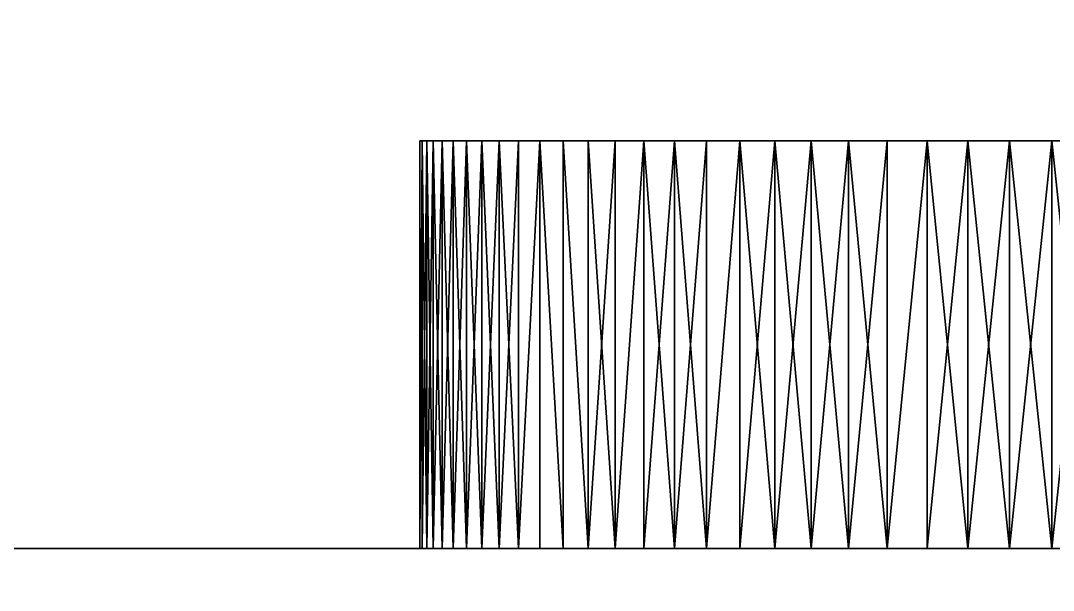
# Model space of a CAD drawing. Header units: millimetres. Extents: x 0 to 520, y -2 to 382.
# Drawn here: x 187.821 to 190.355, y 370.397 to 371.795 of the extents above; entities that cross this region are included whole.
import ezdxf

# ---------------------------------------------------------------- set-up
doc = ezdxf.new("R2010")
doc.units = ezdxf.units.MM

msp = doc.modelspace()

# ---------------------------------------------------------------- linework, layer by layer
at = {"layer": 'BRASS', "color": 52}
for points in [[(520, 380, 98), (0, 380, 98), (10, 370, 98)], [(0, 380, 90), (520, 380, 90), (20.5, 359.5, 90)], [(520, 380, 98), (10, 370, 98), (510, 370, 98)], [(20.5, 359.5, 90), (520, 380, 90), (499.5, 359.5, 90)]]:
    msp.add_3dface(points, dxfattribs=at)
at = {"layer": 'TEAK', "color": 34}
for points in [[(20, 360), (0, 380), (500, 360)], [(500, 360), (0, 380), (520, 380)], [(0, 380, 90), (20, 370.5, 90), (500, 370.5, 90)], [(0, 380, 90), (500, 370.5, 90), (520, 380, 90)], [(456, 360, 69), (64, 360, 69), (456, 376, 69)], [(456, 376, 69), (64, 360, 69), (64, 376, 69)], [(64, 360, 21), (456, 360, 21), (456, 376, 21)], [(64, 360, 21), (456, 376, 21), (64, 376, 21)], [(188.8062, 371.5, 75.6644), (188.8007, 370.5, 75.5548), (188.8007, 371.5, 75.5548)], [(188.8062, 370.5, 75.6644), (188.8007, 370.5, 75.5548), (188.8062, 371.5, 75.6644)], [(188.8007, 371.5, 75.5548), (188.8007, 370.5, 75.4452), (188.8007, 371.5, 75.4452)], [(188.8007, 371.5, 75.4452), (188.8007, 370.5, 75.4452), (188.8062, 371.5, 75.3356)], [(188.8007, 370.5, 75.5548), (188.8007, 370.5, 75.4452), (188.8007, 371.5, 75.5548)], [(188.8007, 370.5, 75.4452), (188.8062, 370.5, 75.3356), (188.8062, 371.5, 75.3356)], [(188.8007, 371.5, 75.5548), (188.8062, 371.5, 75.3356), (188.8334, 371.5, 75.118)], [(188.8007, 371.5, 75.5548), (188.8007, 371.5, 75.4452), (188.8062, 371.5, 75.3356)], [(188.8334, 371.5, 75.882), (188.8062, 371.5, 75.6644), (188.8007, 371.5, 75.5548)], [(188.8552, 371.5, 75.9895), (188.8334, 371.5, 75.882), (188.8007, 371.5, 75.5548)], [(188.9521, 371.5, 76.3038), (188.8007, 371.5, 75.5548), (188.8334, 371.5, 75.118)], [(188.9521, 371.5, 76.3038), (188.8552, 371.5, 75.9895), (188.8007, 371.5, 75.5548)], [(188.8171, 371.5, 75.7736), (188.8062, 370.5, 75.6644), (188.8062, 371.5, 75.6644)], [(188.8171, 370.5, 75.7736), (188.8062, 370.5, 75.6644), (188.8171, 371.5, 75.7736)], [(188.8062, 371.5, 75.3356), (188.8171, 370.5, 75.2264), (188.8171, 371.5, 75.2264)], [(188.8062, 370.5, 75.3356), (188.8171, 370.5, 75.2264), (188.8062, 371.5, 75.3356)], [(188.8062, 371.5, 75.3356), (188.8171, 371.5, 75.2264), (188.8334, 371.5, 75.118)], [(188.8334, 371.5, 75.882), (188.8171, 371.5, 75.7736), (188.8062, 371.5, 75.6644)], [(188.8334, 371.5, 75.882), (188.8171, 370.5, 75.7736), (188.8171, 371.5, 75.7736)], [(188.8334, 370.5, 75.882), (188.8171, 370.5, 75.7736), (188.8334, 371.5, 75.882)], [(188.8171, 371.5, 75.2264), (188.8334, 370.5, 75.118), (188.8334, 371.5, 75.118)], [(188.8171, 370.5, 75.2264), (188.8334, 370.5, 75.118), (188.8171, 371.5, 75.2264)], [(188.8552, 371.5, 75.9895), (188.8334, 370.5, 75.882), (188.8334, 371.5, 75.882)], [(188.8552, 370.5, 75.9895), (188.8334, 370.5, 75.882), (188.8552, 371.5, 75.9895)], [(188.8334, 371.5, 75.118), (188.8552, 370.5, 75.0105), (188.8552, 371.5, 75.0105)], [(188.8334, 370.5, 75.118), (188.8552, 370.5, 75.0105), (188.8334, 371.5, 75.118)], [(188.8334, 371.5, 75.118), (188.8552, 371.5, 75.0105), (188.8822, 371.5, 74.9042)], [(188.8334, 371.5, 75.118), (189.6716, 371.5, 73.7463), (191.7524, 371.5, 73.4327)], [(188.8334, 371.5, 75.118), (191.8546, 371.5, 73.4728), (192.5749, 371.5, 73.9639)], [(188.8334, 371.5, 75.118), (189.0423, 371.5, 74.4963), (189.6716, 371.5, 73.7463)], [(188.8334, 371.5, 75.118), (191.7524, 371.5, 73.4327), (191.8546, 371.5, 73.4728)], [(188.8334, 371.5, 75.118), (188.8822, 371.5, 74.9042), (189.0423, 371.5, 74.4963)], [(188.9521, 371.5, 76.3038), (188.8334, 371.5, 75.118), (192.5749, 371.5, 73.9639)], [(188.8822, 371.5, 76.0958), (188.8552, 370.5, 75.9895), (188.8552, 371.5, 75.9895)], [(188.8822, 370.5, 76.0958), (188.8552, 370.5, 75.9895), (188.8822, 371.5, 76.0958)], [(188.8552, 370.5, 75.0105), (188.8822, 370.5, 74.9042), (188.8552, 371.5, 75.0105)], [(188.8552, 371.5, 75.0105), (188.8822, 370.5, 74.9042), (188.8822, 371.5, 74.9042)], [(188.9521, 371.5, 76.3038), (188.8822, 371.5, 76.0958), (188.8552, 371.5, 75.9895)], [(188.9146, 371.5, 76.2007), (188.8822, 370.5, 76.0958), (188.8822, 371.5, 76.0958)], [(188.9146, 370.5, 76.2007), (188.8822, 370.5, 76.0958), (188.9146, 371.5, 76.2007)], [(188.8822, 370.5, 74.9042), (188.9146, 370.5, 74.7993), (188.8822, 371.5, 74.9042)], [(188.8822, 371.5, 74.9042), (188.9146, 370.5, 74.7993), (188.9146, 371.5, 74.7993)], [(188.8822, 371.5, 74.9042), (188.9146, 371.5, 74.7993), (188.9521, 371.5, 74.6962)], [(188.8822, 371.5, 74.9042), (188.9521, 371.5, 74.6962), (189.0423, 371.5, 74.4963)], [(188.9521, 371.5, 76.3038), (188.9146, 371.5, 76.2007), (188.8822, 371.5, 76.0958)], [(188.9521, 371.5, 76.3038), (188.9146, 370.5, 76.2007), (188.9146, 371.5, 76.2007)], [(188.9521, 370.5, 76.3038), (188.9146, 370.5, 76.2007), (188.9521, 371.5, 76.3038)], [(188.9146, 370.5, 74.7993), (188.9521, 370.5, 74.6962), (188.9146, 371.5, 74.7993)], [(188.9146, 371.5, 74.7993), (188.9521, 370.5, 74.6962), (188.9521, 371.5, 74.6962)], [(188.9947, 371.5, 76.4048), (188.9521, 370.5, 76.3038), (188.9521, 371.5, 76.3038)], [(188.9947, 370.5, 76.4048), (188.9521, 370.5, 76.3038), (188.9947, 371.5, 76.4048)], [(188.9521, 370.5, 74.6962), (188.9947, 370.5, 74.5952), (188.9521, 371.5, 74.6962)], [(188.9521, 371.5, 74.6962), (188.9947, 370.5, 74.5952), (188.9947, 371.5, 74.5952)], [(188.9521, 371.5, 74.6962), (188.9947, 371.5, 74.5952), (189.0423, 371.5, 74.4963)], [(188.9521, 371.5, 76.3038), (192.5749, 371.5, 73.9639), (192.9577, 371.5, 74.4963)], [(189.0423, 371.5, 76.5037), (188.9947, 371.5, 76.4048), (188.9521, 371.5, 76.3038)], [(189.0947, 371.5, 76.6), (189.0423, 371.5, 76.5037), (188.9521, 371.5, 76.3038)], [(189.2137, 371.5, 76.7842), (189.0947, 371.5, 76.6), (188.9521, 371.5, 76.3038)], [(189.3505, 371.5, 76.9557), (189.2137, 371.5, 76.7842), (188.9521, 371.5, 76.3038)], [(189.4251, 371.5, 77.0361), (188.9521, 371.5, 76.3038), (192.9577, 371.5, 74.4963)], [(189.4251, 371.5, 77.0361), (189.3505, 371.5, 76.9557), (188.9521, 371.5, 76.3038)], [(189.0423, 371.5, 76.5037), (188.9947, 370.5, 76.4048), (188.9947, 371.5, 76.4048)], [(189.0423, 370.5, 76.5037), (188.9947, 370.5, 76.4048), (189.0423, 371.5, 76.5037)], [(188.9947, 370.5, 74.5952), (189.0423, 370.5, 74.4963), (188.9947, 371.5, 74.5952)], [(188.9947, 371.5, 74.5952), (189.0423, 370.5, 74.4963), (189.0423, 371.5, 74.4963)], [(189.0947, 370.5, 76.6), (189.0423, 370.5, 76.5037), (189.0947, 371.5, 76.6)], [(189.0947, 371.5, 76.6), (189.0423, 370.5, 76.5037), (189.0423, 371.5, 76.5037)], [(189.0423, 371.5, 74.4963), (189.0423, 370.5, 74.4963), (189.0947, 371.5, 74.4)], [(189.0423, 370.5, 74.4963), (189.0947, 370.5, 74.4), (189.0947, 371.5, 74.4)], [(189.0423, 371.5, 74.4963), (189.2137, 371.5, 74.2158), (189.6716, 371.5, 73.7463)], [(189.0423, 371.5, 74.4963), (189.0947, 371.5, 74.4), (189.1519, 371.5, 74.3064)], [(189.0423, 371.5, 74.4963), (189.1519, 371.5, 74.3064), (189.2137, 371.5, 74.2158)], [(189.1519, 371.5, 76.6936), (189.1519, 370.5, 76.6936), (189.0947, 371.5, 76.6)], [(189.1519, 370.5, 76.6936), (189.0947, 370.5, 76.6), (189.0947, 371.5, 76.6)], [(189.0947, 370.5, 74.4), (189.1519, 370.5, 74.3064), (189.0947, 371.5, 74.4)], [(189.0947, 371.5, 74.4), (189.1519, 370.5, 74.3064), (189.1519, 371.5, 74.3064)], [(189.2137, 371.5, 76.7842), (189.1519, 371.5, 76.6936), (189.0947, 371.5, 76.6)], [(189.2137, 371.5, 76.7842), (189.2137, 370.5, 76.7842), (189.1519, 371.5, 76.6936)], [(189.2137, 370.5, 76.7842), (189.1519, 370.5, 76.6936), (189.1519, 371.5, 76.6936)], [(189.1519, 370.5, 74.3064), (189.2137, 370.5, 74.2158), (189.1519, 371.5, 74.3064)], [(189.1519, 371.5, 74.3064), (189.2137, 370.5, 74.2158), (189.2137, 371.5, 74.2158)], [(189.28, 370.5, 76.8717), (189.2137, 370.5, 76.7842), (189.28, 371.5, 76.8717)], [(189.28, 371.5, 76.8717), (189.2137, 370.5, 76.7842), (189.2137, 371.5, 76.7842)], [(189.2137, 370.5, 74.2158), (189.28, 370.5, 74.1283), (189.2137, 371.5, 74.2158)], [(189.2137, 371.5, 74.2158), (189.28, 370.5, 74.1283), (189.28, 371.5, 74.1283)], [(189.2137, 371.5, 74.2158), (189.28, 371.5, 74.1283), (189.3505, 371.5, 74.0443)], [(189.2137, 371.5, 74.2158), (189.3505, 371.5, 74.0443), (189.6716, 371.5, 73.7463)], [(189.3505, 371.5, 76.9557), (189.28, 371.5, 76.8717), (189.2137, 371.5, 76.7842)], [(189.3505, 370.5, 76.9557), (189.28, 370.5, 76.8717), (189.3505, 371.5, 76.9557)], [(189.3505, 371.5, 76.9557), (189.28, 370.5, 76.8717), (189.28, 371.5, 76.8717)], [(189.28, 371.5, 74.1283), (189.28, 370.5, 74.1283), (189.3505, 371.5, 74.0443)], [(189.28, 370.5, 74.1283), (189.3505, 370.5, 74.0443), (189.3505, 371.5, 74.0443)], [(189.4251, 370.5, 77.0361), (189.3505, 370.5, 76.9557), (189.4251, 371.5, 77.0361)], [(189.4251, 371.5, 77.0361), (189.3505, 370.5, 76.9557), (189.3505, 371.5, 76.9557)], [(189.3505, 370.5, 74.0443), (189.4251, 370.5, 73.9639), (189.3505, 371.5, 74.0443)], [(189.3505, 371.5, 74.0443), (189.4251, 370.5, 73.9639), (189.4251, 371.5, 73.9639)], [(189.3505, 371.5, 74.0443), (189.4251, 371.5, 73.9639), (189.6716, 371.5, 73.7463)], [(189.5036, 370.5, 77.1127), (189.4251, 370.5, 77.0361), (189.5036, 371.5, 77.1127)], [(189.5036, 371.5, 77.1127), (189.4251, 370.5, 77.0361), (189.4251, 371.5, 77.0361)], [(189.4251, 370.5, 73.9639), (189.5036, 370.5, 73.8873), (189.4251, 371.5, 73.9639)], [(189.4251, 371.5, 73.9639), (189.5036, 370.5, 73.8873), (189.5036, 371.5, 73.8873)], [(189.4251, 371.5, 73.9639), (189.5036, 371.5, 73.8873), (189.5859, 371.5, 73.8147)], [(189.4251, 371.5, 73.9639), (189.5859, 371.5, 73.8147), (189.6716, 371.5, 73.7463)], [(189.4251, 371.5, 77.0361), (192.9577, 371.5, 74.4963), (193.1178, 371.5, 76.0958)], [(189.4251, 371.5, 77.0361), (192.4964, 371.5, 77.1127), (190.8903, 371.5, 77.6973)], [(189.4251, 371.5, 77.0361), (190.8903, 371.5, 77.6973), (190.3515, 371.5, 77.6023)], [(189.4251, 371.5, 77.0361), (190.3515, 371.5, 77.6023), (189.5036, 371.5, 77.1127)], [(189.4251, 371.5, 77.0361), (193.1178, 371.5, 76.0958), (192.4964, 371.5, 77.1127)], [(189.5859, 370.5, 77.1853), (189.5036, 370.5, 77.1127), (189.5859, 371.5, 77.1853)], [(189.5859, 371.5, 77.1853), (189.5036, 370.5, 77.1127), (189.5036, 371.5, 77.1127)], [(189.5036, 371.5, 73.8873), (189.5036, 370.5, 73.8873), (189.5859, 371.5, 73.8147)], [(189.5036, 370.5, 73.8873), (189.5859, 370.5, 73.8147), (189.5859, 371.5, 73.8147)], [(189.5036, 371.5, 77.1127), (189.7607, 371.5, 77.3177), (189.6716, 371.5, 77.2537)], [(189.5036, 371.5, 77.1127), (189.6716, 371.5, 77.2537), (189.5859, 371.5, 77.1853)], [(189.5036, 371.5, 77.1127), (190.3515, 371.5, 77.6023), (189.7607, 371.5, 77.3177)], [(189.6716, 370.5, 77.2537), (189.5859, 370.5, 77.1853), (189.6716, 371.5, 77.2537)], [(189.6716, 371.5, 77.2537), (189.5859, 370.5, 77.1853), (189.5859, 371.5, 77.1853)], [(189.5859, 370.5, 73.8147), (189.6716, 370.5, 73.7463), (189.5859, 371.5, 73.8147)], [(189.5859, 371.5, 73.8147), (189.6716, 370.5, 73.7463), (189.6716, 371.5, 73.7463)], [(189.7607, 370.5, 77.3177), (189.6716, 370.5, 77.2537), (189.7607, 371.5, 77.3177)], [(189.7607, 371.5, 77.3177), (189.6716, 370.5, 77.2537), (189.6716, 371.5, 77.2537)], [(189.6716, 370.5, 73.7463), (189.7607, 370.5, 73.6823), (189.6716, 371.5, 73.7463)], [(189.6716, 371.5, 73.7463), (189.7607, 370.5, 73.6823), (189.7607, 371.5, 73.6823)], [(189.6716, 371.5, 73.7463), (190.6721, 371.5, 73.3246), (191.6485, 371.5, 73.3977)], [(189.6716, 371.5, 73.7463), (190.0455, 371.5, 73.5179), (190.6721, 371.5, 73.3246)], [(189.6716, 371.5, 73.7463), (189.7607, 371.5, 73.6823), (189.9478, 371.5, 73.5679)], [(189.6716, 371.5, 73.7463), (189.9478, 371.5, 73.5679), (190.0455, 371.5, 73.5179)], [(189.6716, 371.5, 73.7463), (191.6485, 371.5, 73.3977), (191.7524, 371.5, 73.4327)], [(189.8528, 370.5, 77.3772), (189.7607, 370.5, 77.3177), (189.8528, 371.5, 77.3772)], [(189.8528, 371.5, 77.3772), (189.7607, 370.5, 77.3177), (189.7607, 371.5, 77.3177)], [(189.7607, 370.5, 73.6823), (189.8528, 370.5, 73.6228), (189.7607, 371.5, 73.6823)], [(189.7607, 371.5, 73.6823), (189.8528, 370.5, 73.6228), (189.8528, 371.5, 73.6228)], [(189.7607, 371.5, 73.6823), (189.8528, 371.5, 73.6228), (189.9478, 371.5, 73.5679)], [(189.7607, 371.5, 77.3177), (190.0455, 371.5, 77.4821), (189.8528, 371.5, 77.3772)], [(189.7607, 371.5, 77.3177), (190.3515, 371.5, 77.6023), (190.0455, 371.5, 77.4821)], [(189.9478, 370.5, 77.4321), (189.8528, 370.5, 77.3772), (189.9478, 371.5, 77.4321)], [(189.9478, 371.5, 77.4321), (189.8528, 370.5, 77.3772), (189.8528, 371.5, 77.3772)], [(189.8528, 370.5, 73.6228), (189.9478, 370.5, 73.5679), (189.8528, 371.5, 73.6228)], [(189.8528, 371.5, 73.6228), (189.9478, 370.5, 73.5679), (189.9478, 371.5, 73.5679)], [(189.8528, 371.5, 77.3772), (190.0455, 371.5, 77.4821), (189.9478, 371.5, 77.4321)], [(190.0455, 371.5, 77.4821), (189.9478, 370.5, 77.4321), (189.9478, 371.5, 77.4321)], [(190.0455, 370.5, 77.4821), (189.9478, 370.5, 77.4321), (190.0455, 371.5, 77.4821)], [(189.9478, 371.5, 73.5679), (189.9478, 370.5, 73.5679), (190.0455, 371.5, 73.5179)], [(189.9478, 370.5, 73.5679), (190.0455, 370.5, 73.5179), (190.0455, 371.5, 73.5179)], [(190.1454, 371.5, 77.5272), (190.0455, 370.5, 77.4821), (190.0455, 371.5, 77.4821)], [(190.1454, 370.5, 77.5272), (190.0455, 370.5, 77.4821), (190.1454, 371.5, 77.5272)], [(190.0455, 370.5, 73.5179), (190.1454, 370.5, 73.4728), (190.0455, 371.5, 73.5179)], [(190.0455, 371.5, 73.5179), (190.1454, 370.5, 73.4728), (190.1454, 371.5, 73.4728)], [(190.0455, 371.5, 73.5179), (190.1454, 371.5, 73.4728), (190.2476, 371.5, 73.4327)], [(190.0455, 371.5, 73.5179), (190.2476, 371.5, 73.4327), (190.3515, 371.5, 73.3977)], [(190.0455, 371.5, 73.5179), (190.3515, 371.5, 73.3977), (190.4571, 371.5, 73.368)], [(190.0455, 371.5, 73.5179), (190.4571, 371.5, 73.368), (190.5641, 371.5, 73.3436)], [(190.0455, 371.5, 73.5179), (190.5641, 371.5, 73.3436), (190.6721, 371.5, 73.3246)], [(190.0455, 371.5, 77.4821), (190.3515, 371.5, 77.6023), (190.1454, 371.5, 77.5272)], [(190.2476, 371.5, 77.5673), (190.1454, 370.5, 77.5272), (190.1454, 371.5, 77.5272)], [(190.2476, 370.5, 77.5673), (190.1454, 370.5, 77.5272), (190.2476, 371.5, 77.5673)], [(190.1454, 370.5, 73.4728), (190.2476, 370.5, 73.4327), (190.1454, 371.5, 73.4728)], [(190.1454, 371.5, 73.4728), (190.2476, 370.5, 73.4327), (190.2476, 371.5, 73.4327)], [(190.1454, 371.5, 77.5272), (190.3515, 371.5, 77.6023), (190.2476, 371.5, 77.5673)], [(190.3515, 371.5, 77.6023), (190.2476, 370.5, 77.5673), (190.2476, 371.5, 77.5673)], [(190.3515, 370.5, 77.6023), (190.2476, 370.5, 77.5673), (190.3515, 371.5, 77.6023)], [(190.2476, 370.5, 73.4327), (190.3515, 370.5, 73.3977), (190.2476, 371.5, 73.4327)], [(190.2476, 371.5, 73.4327), (190.3515, 370.5, 73.3977), (190.3515, 371.5, 73.3977)], [(190.4571, 371.5, 77.632), (190.3515, 370.5, 77.6023), (190.3515, 371.5, 77.6023)], [(190.4571, 370.5, 77.632), (190.3515, 370.5, 77.6023), (190.4571, 371.5, 77.632)], [(190.3515, 371.5, 73.3977), (190.4571, 370.5, 73.368), (190.4571, 371.5, 73.368)], [(190.3515, 370.5, 73.3977), (190.4571, 370.5, 73.368), (190.3515, 371.5, 73.3977)], [(190.3515, 371.5, 77.6023), (190.8903, 371.5, 77.6973), (190.6721, 371.5, 77.6754)], [(190.3515, 371.5, 77.6023), (190.6721, 371.5, 77.6754), (190.4571, 371.5, 77.632)], [(500, 370.5, 90), (20, 370.5, 90), (174, 370.5, 86)], [(174, 366, 70.5), (196, 366, 70.5), (196, 370.5, 70.5)], [(174, 366, 70.5), (196, 370.5, 70.5), (174, 370.5, 70.5)], [(190.0455, 370.5, 77.4821), (174, 370.5, 86), (179.9545, 370.5, 77.4821)], [(190.0455, 370.5, 77.4821), (196, 370.5, 86), (174, 370.5, 86)], [(196, 370.5, 70.5), (179.6485, 370.5, 73.3977), (174, 370.5, 70.5)], [(500, 370.5, 90), (174, 370.5, 86), (196, 370.5, 86)], [(190.2476, 370.5, 73.4327), (179.7524, 370.5, 73.4327), (179.6485, 370.5, 73.3977)], [(190.3515, 370.5, 73.3977), (190.2476, 370.5, 73.4327), (179.6485, 370.5, 73.3977)], [(196, 370.5, 70.5), (190.3515, 370.5, 73.3977), (179.6485, 370.5, 73.3977)], [(190.2476, 370.5, 73.4327), (179.8546, 370.5, 73.4728), (179.7524, 370.5, 73.4327)], [(190.1454, 370.5, 73.4728), (179.9545, 370.5, 73.5179), (179.8546, 370.5, 73.4728)], [(190.2476, 370.5, 73.4327), (190.1454, 370.5, 73.4728), (179.8546, 370.5, 73.4728)], [(190.0455, 370.5, 77.4821), (179.9545, 370.5, 77.4821), (180.0522, 370.5, 77.4321)], [(189.9478, 370.5, 73.5679), (180.0522, 370.5, 73.5679), (179.9545, 370.5, 73.5179)], [(190.0455, 370.5, 73.5179), (189.9478, 370.5, 73.5679), (179.9545, 370.5, 73.5179)], [(190.1454, 370.5, 73.4728), (190.0455, 370.5, 73.5179), (179.9545, 370.5, 73.5179)], [(189.9478, 370.5, 77.4321), (180.0522, 370.5, 77.4321), (180.1472, 370.5, 77.3772)], [(190.0455, 370.5, 77.4821), (180.0522, 370.5, 77.4321), (189.9478, 370.5, 77.4321)], [(189.9478, 370.5, 73.5679), (180.1472, 370.5, 73.6228), (180.0522, 370.5, 73.5679)], [(189.8528, 370.5, 77.3772), (180.1472, 370.5, 77.3772), (180.2393, 370.5, 77.3177)], [(189.9478, 370.5, 77.4321), (180.1472, 370.5, 77.3772), (189.8528, 370.5, 77.3772)], [(189.8528, 370.5, 73.6228), (180.2393, 370.5, 73.6823), (180.1472, 370.5, 73.6228)], [(189.9478, 370.5, 73.5679), (189.8528, 370.5, 73.6228), (180.1472, 370.5, 73.6228)], [(189.6716, 370.5, 77.2537), (180.2393, 370.5, 77.3177), (180.3284, 370.5, 77.2537)], [(189.7607, 370.5, 77.3177), (180.2393, 370.5, 77.3177), (189.6716, 370.5, 77.2537)], [(189.8528, 370.5, 77.3772), (180.2393, 370.5, 77.3177), (189.7607, 370.5, 77.3177)], [(189.6716, 370.5, 73.7463), (180.3284, 370.5, 73.7463), (180.2393, 370.5, 73.6823)], [(189.7607, 370.5, 73.6823), (189.6716, 370.5, 73.7463), (180.2393, 370.5, 73.6823)], [(189.8528, 370.5, 73.6228), (189.7607, 370.5, 73.6823), (180.2393, 370.5, 73.6823)], [(189.6716, 370.5, 77.2537), (180.3284, 370.5, 77.2537), (180.4141, 370.5, 77.1853)], [(189.6716, 370.5, 73.7463), (180.4141, 370.5, 73.8147), (180.3284, 370.5, 73.7463)], [(189.5036, 370.5, 77.1127), (180.4141, 370.5, 77.1853), (180.4964, 370.5, 77.1127)], [(189.5859, 370.5, 77.1853), (180.4141, 370.5, 77.1853), (189.5036, 370.5, 77.1127)], [(189.6716, 370.5, 77.2537), (180.4141, 370.5, 77.1853), (189.5859, 370.5, 77.1853)], [(189.5859, 370.5, 73.8147), (180.4964, 370.5, 73.8873), (180.4141, 370.5, 73.8147)], [(189.6716, 370.5, 73.7463), (189.5859, 370.5, 73.8147), (180.4141, 370.5, 73.8147)], [(189.5036, 370.5, 77.1127), (180.4964, 370.5, 77.1127), (180.5749, 370.5, 77.0361)], [(189.5036, 370.5, 73.8873), (180.5749, 370.5, 73.9639), (180.4964, 370.5, 73.8873)], [(189.5859, 370.5, 73.8147), (189.5036, 370.5, 73.8873), (180.4964, 370.5, 73.8873)], [(189.5036, 370.5, 77.1127), (180.5749, 370.5, 77.0361), (189.4251, 370.5, 77.0361)], [(189.3505, 370.5, 76.9557), (189.4251, 370.5, 77.0361), (180.5749, 370.5, 77.0361)], [(189.3505, 370.5, 76.9557), (180.5749, 370.5, 77.0361), (180.6495, 370.5, 76.9557)], [(189.3505, 370.5, 74.0443), (180.6495, 370.5, 74.0443), (180.5749, 370.5, 73.9639)], [(189.4251, 370.5, 73.9639), (189.3505, 370.5, 74.0443), (180.5749, 370.5, 73.9639)], [(189.5036, 370.5, 73.8873), (189.4251, 370.5, 73.9639), (180.5749, 370.5, 73.9639)], [(189.28, 370.5, 76.8717), (189.3505, 370.5, 76.9557), (180.6495, 370.5, 76.9557)], [(189.28, 370.5, 76.8717), (180.6495, 370.5, 76.9557), (180.72, 370.5, 76.8717)], [(189.3505, 370.5, 74.0443), (180.72, 370.5, 74.1283), (180.6495, 370.5, 74.0443)], [(189.28, 370.5, 76.8717), (180.72, 370.5, 76.8717), (180.7863, 370.5, 76.7842)], [(189.2137, 370.5, 74.2158), (180.7863, 370.5, 74.2158), (180.72, 370.5, 74.1283)], [(189.28, 370.5, 74.1283), (189.2137, 370.5, 74.2158), (180.72, 370.5, 74.1283)], [(189.3505, 370.5, 74.0443), (189.28, 370.5, 74.1283), (180.72, 370.5, 74.1283)], [(189.2137, 370.5, 76.7842), (189.28, 370.5, 76.8717), (180.7863, 370.5, 76.7842)], [(189.1519, 370.5, 76.6936), (189.2137, 370.5, 76.7842), (180.7863, 370.5, 76.7842)], [(189.1519, 370.5, 76.6936), (180.7863, 370.5, 76.7842), (180.8481, 370.5, 76.6936)], [(189.2137, 370.5, 74.2158), (180.8481, 370.5, 74.3064), (180.7863, 370.5, 74.2158)], [(189.1519, 370.5, 76.6936), (180.8481, 370.5, 76.6936), (180.9053, 370.5, 76.6)], [(189.1519, 370.5, 74.3064), (180.9053, 370.5, 74.4), (180.8481, 370.5, 74.3064)], [(189.2137, 370.5, 74.2158), (189.1519, 370.5, 74.3064), (180.8481, 370.5, 74.3064)], [(189.0947, 370.5, 76.6), (189.1519, 370.5, 76.6936), (180.9053, 370.5, 76.6)], [(189.0423, 370.5, 76.5037), (180.9053, 370.5, 76.6), (180.9577, 370.5, 76.5037)], [(189.0423, 370.5, 76.5037), (189.0947, 370.5, 76.6), (180.9053, 370.5, 76.6)], [(189.0947, 370.5, 74.4), (180.9577, 370.5, 74.4963), (180.9053, 370.5, 74.4)], [(189.1519, 370.5, 74.3064), (189.0947, 370.5, 74.4), (180.9053, 370.5, 74.4)], [(188.9947, 370.5, 76.4048), (189.0423, 370.5, 76.5037), (180.9577, 370.5, 76.5037)], [(188.9947, 370.5, 76.4048), (180.9577, 370.5, 76.5037), (181.0053, 370.5, 76.4048)], [(189.0423, 370.5, 74.4963), (181.0053, 370.5, 74.5952), (180.9577, 370.5, 74.4963)], [(189.0947, 370.5, 74.4), (189.0423, 370.5, 74.4963), (180.9577, 370.5, 74.4963)], [(188.9947, 370.5, 76.4048), (181.0053, 370.5, 76.4048), (181.0479, 370.5, 76.3038)], [(188.9521, 370.5, 74.6962), (181.0479, 370.5, 74.6962), (181.0053, 370.5, 74.5952)], [(188.9947, 370.5, 74.5952), (188.9521, 370.5, 74.6962), (181.0053, 370.5, 74.5952)], [(189.0423, 370.5, 74.4963), (188.9947, 370.5, 74.5952), (181.0053, 370.5, 74.5952)], [(188.9521, 370.5, 76.3038), (188.9947, 370.5, 76.4048), (181.0479, 370.5, 76.3038)], [(188.9146, 370.5, 76.2007), (188.9521, 370.5, 76.3038), (181.0479, 370.5, 76.3038)], [(188.9146, 370.5, 76.2007), (181.0479, 370.5, 76.3038), (181.0854, 370.5, 76.2007)], [(188.9146, 370.5, 74.7993), (181.0854, 370.5, 74.7993), (181.0479, 370.5, 74.6962)], [(188.9521, 370.5, 74.6962), (188.9146, 370.5, 74.7993), (181.0479, 370.5, 74.6962)], [(188.8822, 370.5, 76.0958), (188.9146, 370.5, 76.2007), (181.0854, 370.5, 76.2007)], [(188.8822, 370.5, 76.0958), (181.0854, 370.5, 76.2007), (181.1178, 370.5, 76.0958)], [(188.9146, 370.5, 74.7993), (181.1178, 370.5, 74.9042), (181.0854, 370.5, 74.7993)], [(188.8552, 370.5, 75.9895), (188.8822, 370.5, 76.0958), (181.1178, 370.5, 76.0958)], [(188.8552, 370.5, 75.9895), (181.1178, 370.5, 76.0958), (181.1448, 370.5, 75.9895)], [(188.8822, 370.5, 74.9042), (181.1448, 370.5, 75.0105), (181.1178, 370.5, 74.9042)], [(188.9146, 370.5, 74.7993), (188.8822, 370.5, 74.9042), (181.1178, 370.5, 74.9042)], [(188.8334, 370.5, 75.882), (188.8552, 370.5, 75.9895), (181.1448, 370.5, 75.9895)], [(188.8334, 370.5, 75.882), (181.1448, 370.5, 75.9895), (181.1666, 370.5, 75.882)], [(188.8552, 370.5, 75.0105), (181.1666, 370.5, 75.118), (181.1448, 370.5, 75.0105)], [(188.8822, 370.5, 74.9042), (188.8552, 370.5, 75.0105), (181.1448, 370.5, 75.0105)], [(188.8334, 370.5, 75.882), (181.1666, 370.5, 75.882), (181.1829, 370.5, 75.7736)], [(188.8334, 370.5, 75.118), (181.1829, 370.5, 75.2264), (181.1666, 370.5, 75.118)], [(188.8552, 370.5, 75.0105), (188.8334, 370.5, 75.118), (181.1666, 370.5, 75.118)], [(188.8171, 370.5, 75.7736), (188.8334, 370.5, 75.882), (181.1829, 370.5, 75.7736)], [(188.8062, 370.5, 75.6644), (188.8171, 370.5, 75.7736), (181.1829, 370.5, 75.7736)], [(188.8062, 370.5, 75.6644), (181.1829, 370.5, 75.7736), (181.1938, 370.5, 75.6644)], [(188.8171, 370.5, 75.2264), (181.1938, 370.5, 75.3356), (181.1829, 370.5, 75.2264)], [(188.8334, 370.5, 75.118), (188.8171, 370.5, 75.2264), (181.1829, 370.5, 75.2264)], [(188.8062, 370.5, 75.6644), (181.1938, 370.5, 75.6644), (181.1993, 370.5, 75.5548)], [(188.8062, 370.5, 75.3356), (181.1993, 370.5, 75.4452), (181.1938, 370.5, 75.3356)], [(188.8171, 370.5, 75.2264), (188.8062, 370.5, 75.3356), (181.1938, 370.5, 75.3356)], [(188.8007, 370.5, 75.5548), (188.8062, 370.5, 75.6644), (181.1993, 370.5, 75.5548)], [(188.8007, 370.5, 75.4452), (188.8007, 370.5, 75.5548), (181.1993, 370.5, 75.5548)], [(188.8007, 370.5, 75.4452), (181.1993, 370.5, 75.5548), (181.1993, 370.5, 75.4452)], [(188.8062, 370.5, 75.3356), (188.8007, 370.5, 75.4452), (181.1993, 370.5, 75.4452)], [(190.1454, 370.5, 77.5272), (196, 370.5, 86), (190.0455, 370.5, 77.4821)], [(190.2476, 370.5, 77.5673), (196, 370.5, 86), (190.1454, 370.5, 77.5272)], [(190.3515, 370.5, 77.6023), (196, 370.5, 86), (190.2476, 370.5, 77.5673)], [(190.4571, 370.5, 77.632), (196, 370.5, 86), (190.3515, 370.5, 77.6023)], [(196, 370.5, 70.5), (190.4571, 370.5, 73.368), (190.3515, 370.5, 73.3977)]]:
    msp.add_3dface(points, dxfattribs=at)

doc.saveas('drawing.dxf')
